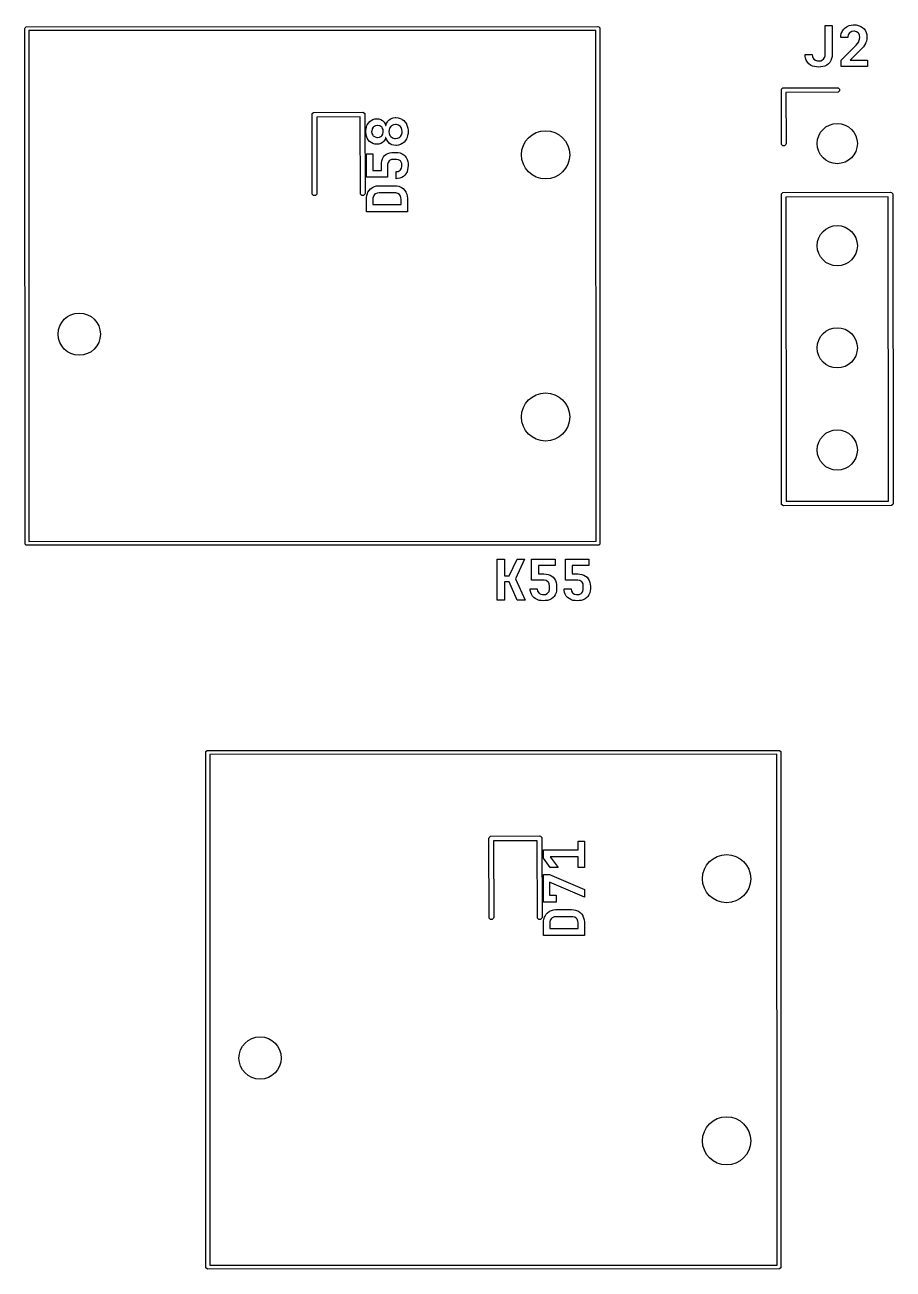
# Model space of a CAD drawing. Extents: x 0.7 to 11, y -6.1 to -1.6.
# Drawn here: x 10.075 to 10.925, y -5.065 to -3.847 of the extents above; entities that cross this region are included whole.
import ezdxf

# ---------------------------------------------------------------- set-up
doc = ezdxf.new("R2010")
doc.units = 0
doc.header["$MEASUREMENT"] = 0
doc.layers.add('BLACK', color=7, linetype='CONTINUOUS')

msp = doc.modelspace()

# ---------------------------------------------------------------- linework, layer by layer
at = {"layer": 'BLACK', "linetype": 'CONTINUOUS'}
for p, q in [((10.075, -3.8496), (10.076, -3.8486)), ((10.076, -3.8486), (10.6358, -3.8484)), ((10.6358, -3.8484), (10.6366, -3.8486)), ((10.6366, -3.8486), (10.6376, -3.8496)), ((10.8582, -3.8757), (10.8582, -3.8474)), ((10.8582, -3.8474), (10.8651, -3.8474)), ((10.8651, -3.8474), (10.8651, -3.8757)), ((10.8778, -3.8497), (10.8794, -3.8486)), ((10.8794, -3.8486), (10.8798, -3.8484)), ((10.8798, -3.8484), (10.8817, -3.8475)), ((10.8817, -3.8475), (10.8836, -3.8471)), ((10.8836, -3.8471), (10.8856, -3.8468)), ((10.8856, -3.8468), (10.8866, -3.8468)), ((10.8866, -3.8468), (10.8887, -3.8469)), ((10.8887, -3.8469), (10.8906, -3.8473)), ((10.8906, -3.8473), (10.8925, -3.8479)), ((10.8925, -3.8479), (10.8932, -3.8483)), ((10.8932, -3.8483), (10.8949, -3.8493)), ((10.8949, -3.8493), (10.8964, -3.8508)), ((10.0748, -3.8504), (10.075, -3.8496)), ((10.075, -4.3551), (10.0748, -3.8504)), ((10.6339, -3.8522), (10.0786, -3.8524)), ((10.0786, -3.8524), (10.0787, -4.3525)), ((10.634, -4.3524), (10.6339, -3.8522)), ((10.6376, -3.8496), (10.6378, -4.3543)), ((10.8735, -3.8593), (10.8737, -3.8573)), ((10.8804, -3.8593), (10.8735, -3.8593)), ((10.8737, -3.8573), (10.8741, -3.8554)), ((10.8741, -3.8554), (10.8748, -3.8535)), ((10.8748, -3.8535), (10.8752, -3.8527)), ((10.8752, -3.8527), (10.8764, -3.8511)), ((10.8764, -3.8511), (10.8778, -3.8497)), ((10.8805, -3.8584), (10.8804, -3.8593)), ((10.8809, -3.8565), (10.8805, -3.8584)), ((10.8821, -3.8547), (10.8809, -3.8565)), ((10.8826, -3.8542), (10.8821, -3.8547)), ((10.8844, -3.8533), (10.8826, -3.8542)), ((10.8864, -3.853), (10.8844, -3.8533)), ((10.8871, -3.853), (10.8864, -3.853)), ((10.889, -3.8535), (10.8871, -3.853)), ((10.8906, -3.8547), (10.889, -3.8535)), ((10.8911, -3.8552), (10.8906, -3.8547)), ((10.8919, -3.857), (10.8911, -3.8552)), ((10.8913, -3.8628), (10.892, -3.8609)), ((10.8922, -3.859), (10.8919, -3.857)), ((10.892, -3.8609), (10.8922, -3.859)), ((10.8964, -3.8508), (10.8977, -3.8525)), ((10.8977, -3.8525), (10.8985, -3.8542)), ((10.8985, -3.8542), (10.899, -3.8562)), ((10.8991, -3.8608), (10.8986, -3.8627)), ((10.899, -3.8562), (10.8992, -3.8583)), ((10.8992, -3.8587), (10.8991, -3.8608)), ((10.8992, -3.8583), (10.8992, -3.8587)), ((10.8741, -3.8814), (10.8886, -3.8666)), ((10.8929, -3.8713), (10.8828, -3.8814)), ((10.8886, -3.8666), (10.89, -3.865)), ((10.89, -3.865), (10.8911, -3.8634)), ((10.8911, -3.8634), (10.8913, -3.8628)), ((10.8943, -3.8699), (10.8929, -3.8713)), ((10.8957, -3.8682), (10.8943, -3.8699)), ((10.8968, -3.8666), (10.8957, -3.8682)), ((10.8978, -3.8649), (10.8968, -3.8666)), ((10.8979, -3.8647), (10.8978, -3.8649)), ((10.8986, -3.8627), (10.8979, -3.8647)), ((10.8388, -3.8774), (10.8387, -3.8757)), ((10.8387, -3.8757), (10.8456, -3.8757)), ((10.8391, -3.8793), (10.8388, -3.8774)), ((10.8398, -3.8814), (10.8391, -3.8793)), ((10.8409, -3.8832), (10.8398, -3.8814)), ((10.8423, -3.8848), (10.8409, -3.8832)), ((10.8439, -3.8861), (10.8423, -3.8848)), ((10.8456, -3.8757), (10.8458, -3.8776)), ((10.8458, -3.8776), (10.8466, -3.8795)), ((10.8466, -3.8795), (10.8473, -3.8804)), ((10.8473, -3.8804), (10.8489, -3.8815)), ((10.8489, -3.8815), (10.8509, -3.8821)), ((10.8509, -3.8821), (10.8519, -3.8821)), ((10.8519, -3.8821), (10.854, -3.8819)), ((10.854, -3.8819), (10.8558, -3.8811)), ((10.8558, -3.8811), (10.8565, -3.8804)), ((10.8565, -3.8804), (10.8576, -3.8789)), ((10.8576, -3.8789), (10.8582, -3.877)), ((10.8582, -3.877), (10.8582, -3.8757)), ((10.8616, -3.8848), (10.8599, -3.8861)), ((10.8628, -3.8835), (10.8616, -3.8848)), ((10.8639, -3.8817), (10.8628, -3.8835)), ((10.8646, -3.8797), (10.8639, -3.8817)), ((10.865, -3.8778), (10.8646, -3.8797)), ((10.8651, -3.8757), (10.865, -3.8778)), ((10.8741, -3.8876), (10.8741, -3.8814)), ((10.8828, -3.8814), (10.8997, -3.8814)), ((10.8997, -3.8814), (10.8997, -3.8876)), ((10.8459, -3.8871), (10.8439, -3.8861)), ((10.8477, -3.8877), (10.8459, -3.8871)), ((10.8497, -3.888), (10.8477, -3.8877)), ((10.8519, -3.8881), (10.8497, -3.888)), ((10.8541, -3.888), (10.8519, -3.8881)), ((10.8561, -3.8877), (10.8541, -3.888)), ((10.858, -3.8871), (10.8561, -3.8877)), ((10.8599, -3.8861), (10.858, -3.8871)), ((10.8997, -3.8876), (10.8741, -3.8876)), ((10.8154, -3.9106), (10.8155, -3.9097)), ((10.8155, -3.9097), (10.8168, -3.9084)), ((10.8168, -3.9084), (10.8701, -3.9083)), ((10.8701, -3.9083), (10.871, -3.9084)), ((10.871, -3.9084), (10.8723, -3.9097)), ((10.8723, -3.9097), (10.8723, -3.9115)), ((10.8155, -3.9639), (10.8154, -3.9106)), ((10.871, -3.9128), (10.8199, -3.913)), ((10.8199, -3.913), (10.8201, -3.963)), ((10.8723, -3.9115), (10.871, -3.9128)), ((10.3559, -3.9346), (10.3561, -3.9337)), ((10.3561, -3.9337), (10.3574, -3.9325)), ((10.3574, -3.9325), (10.4055, -3.9323)), ((10.4055, -3.9323), (10.4064, -3.9325)), ((10.4064, -3.9325), (10.4077, -3.9337)), ((10.4077, -3.9337), (10.4079, -4.0118)), ((10.3561, -4.0127), (10.3559, -3.9346)), ((10.4032, -3.9368), (10.3605, -3.937)), ((10.3605, -3.937), (10.3606, -4.0118)), ((10.4033, -4.0127), (10.4032, -3.9368)), ((10.4091, -3.9471), (10.4097, -3.9452)), ((10.4097, -3.9452), (10.41, -3.9447)), ((10.41, -3.9447), (10.4111, -3.9429)), ((10.4111, -3.9429), (10.4124, -3.9414)), ((10.4124, -3.9414), (10.4138, -3.9403)), ((10.4138, -3.9403), (10.4156, -3.9394)), ((10.4156, -3.9394), (10.4175, -3.9388)), ((10.4162, -3.9467), (10.4159, -3.947)), ((10.418, -3.9457), (10.4162, -3.9467)), ((10.4175, -3.9388), (10.4194, -3.9387)), ((10.42, -3.9454), (10.418, -3.9457)), ((10.4194, -3.9387), (10.4214, -3.9389)), ((10.4205, -3.9454), (10.42, -3.9454)), ((10.4224, -3.9458), (10.4205, -3.9454)), ((10.4214, -3.9389), (10.4233, -3.9395)), ((10.4241, -3.947), (10.4224, -3.9458)), ((10.4233, -3.9395), (10.425, -3.9405)), ((10.425, -3.9405), (10.4265, -3.9419)), ((10.4265, -3.9419), (10.4275, -3.9437)), ((10.4275, -3.9437), (10.428, -3.9453)), ((10.428, -3.9453), (10.4281, -3.9453)), ((10.4281, -3.9453), (10.4287, -3.9434)), ((10.4287, -3.9434), (10.4297, -3.9417)), ((10.4297, -3.9417), (10.43, -3.9412)), ((10.43, -3.9412), (10.4315, -3.9398)), ((10.4315, -3.9398), (10.4331, -3.9388)), ((10.433, -3.9462), (10.4319, -3.9478)), ((10.4338, -3.9455), (10.433, -3.9462)), ((10.4331, -3.9388), (10.4335, -3.9386)), ((10.4335, -3.9386), (10.4354, -3.9379)), ((10.4357, -3.9446), (10.4338, -3.9455)), ((10.4354, -3.9379), (10.4374, -3.9376)), ((10.4377, -3.9443), (10.4357, -3.9446)), ((10.4374, -3.9376), (10.438, -3.9376)), ((10.4387, -3.9444), (10.4377, -3.9443)), ((10.438, -3.9376), (10.4401, -3.9378)), ((10.4407, -3.945), (10.4387, -3.9444)), ((10.4401, -3.9378), (10.4421, -3.9383)), ((10.4424, -3.9462), (10.4407, -3.945)), ((10.4421, -3.9383), (10.4439, -3.9391)), ((10.4432, -3.9474), (10.4424, -3.9462)), ((10.4439, -3.9391), (10.4442, -3.9393)), ((10.4442, -3.9393), (10.4458, -3.9405)), ((10.4458, -3.9405), (10.4472, -3.942)), ((10.4472, -3.942), (10.4483, -3.9437)), ((10.4483, -3.9437), (10.4485, -3.9441)), ((10.4485, -3.9441), (10.4492, -3.9459)), ((10.4492, -3.9459), (10.4497, -3.9478)), ((10.4086, -3.9512), (10.4087, -3.9492)), ((10.4086, -3.9519), (10.4086, -3.9512)), ((10.4086, -3.9512), (10.4086, -3.9512)), ((10.4088, -3.9538), (10.4086, -3.9519)), ((10.4087, -3.9492), (10.4091, -3.9471)), ((10.4093, -3.9558), (10.4088, -3.9538)), ((10.41, -3.9577), (10.4093, -3.9558)), ((10.4109, -3.9593), (10.41, -3.9577)), ((10.4144, -3.9507), (10.4143, -3.9512)), ((10.4143, -3.9512), (10.4146, -3.9531)), ((10.4148, -3.9487), (10.4144, -3.9507)), ((10.4146, -3.9531), (10.4156, -3.9549)), ((10.4159, -3.947), (10.4148, -3.9487)), ((10.4156, -3.9549), (10.4159, -3.9554)), ((10.4159, -3.9554), (10.4176, -3.9565)), ((10.4176, -3.9565), (10.4195, -3.9569)), ((10.4195, -3.9569), (10.42, -3.957)), ((10.42, -3.957), (10.422, -3.9567)), ((10.422, -3.9567), (10.4238, -3.9557)), ((10.4238, -3.9557), (10.4241, -3.9554)), ((10.4246, -3.9475), (10.4241, -3.947)), ((10.4241, -3.9554), (10.4252, -3.9537)), ((10.4254, -3.9493), (10.4246, -3.9475)), ((10.4252, -3.9537), (10.4257, -3.9517)), ((10.4257, -3.9512), (10.4254, -3.9493)), ((10.4257, -3.9517), (10.4257, -3.9512)), ((10.4257, -3.9512), (10.4257, -3.9512)), ((10.428, -3.9571), (10.4274, -3.959)), ((10.4281, -3.9571), (10.428, -3.9571)), ((10.4283, -3.9577), (10.4281, -3.9571)), ((10.429, -3.9595), (10.4283, -3.9577)), ((10.4313, -3.9497), (10.4312, -3.9512)), ((10.4312, -3.9512), (10.4314, -3.9532)), ((10.4319, -3.9478), (10.4313, -3.9497)), ((10.4314, -3.9532), (10.4322, -3.955)), ((10.4322, -3.955), (10.433, -3.9562)), ((10.433, -3.9562), (10.4347, -3.9574)), ((10.4347, -3.9574), (10.4365, -3.958)), ((10.4365, -3.958), (10.4377, -3.9581)), ((10.4377, -3.9581), (10.4397, -3.9578)), ((10.4397, -3.9578), (10.4415, -3.9569)), ((10.4415, -3.9569), (10.4424, -3.9562)), ((10.4424, -3.9562), (10.4434, -3.9546)), ((10.4439, -3.9492), (10.4432, -3.9474)), ((10.4434, -3.9546), (10.444, -3.9526)), ((10.4441, -3.9512), (10.4439, -3.9492)), ((10.444, -3.9526), (10.4441, -3.9512)), ((10.4485, -3.9583), (10.4474, -3.9601)), ((10.449, -3.9571), (10.4485, -3.9583)), ((10.4495, -3.9552), (10.449, -3.9571)), ((10.4499, -3.9532), (10.4495, -3.9552)), ((10.4497, -3.9478), (10.4499, -3.95)), ((10.4499, -3.95), (10.45, -3.9512)), ((10.45, -3.9512), (10.4499, -3.9532)), ((10.4122, -3.9609), (10.4109, -3.9593)), ((10.4138, -3.9621), (10.4122, -3.9609)), ((10.4155, -3.963), (10.4138, -3.9621)), ((10.4175, -3.9635), (10.4155, -3.963)), ((10.4194, -3.9637), (10.4175, -3.9635)), ((10.4214, -3.9635), (10.4194, -3.9637)), ((10.4233, -3.9629), (10.4214, -3.9635)), ((10.425, -3.9619), (10.4233, -3.9629)), ((10.4262, -3.9608), (10.425, -3.9619)), ((10.4274, -3.959), (10.4262, -3.9608)), ((10.43, -3.9611), (10.429, -3.9595)), ((10.4303, -3.9614), (10.43, -3.9611)), ((10.4318, -3.9628), (10.4303, -3.9614)), ((10.4335, -3.9638), (10.4318, -3.9628)), ((10.4341, -3.9641), (10.4335, -3.9638)), ((10.4361, -3.9646), (10.4341, -3.9641)), ((10.438, -3.9648), (10.4361, -3.9646)), ((10.4385, -3.9648), (10.438, -3.9648)), ((10.4406, -3.9646), (10.4385, -3.9648)), ((10.4425, -3.964), (10.4406, -3.9646)), ((10.4442, -3.9631), (10.4425, -3.964)), ((10.4446, -3.9629), (10.4442, -3.9631)), ((10.4461, -3.9616), (10.4446, -3.9629)), ((10.4474, -3.9601), (10.4461, -3.9616)), ((10.8168, -3.9652), (10.8155, -3.9639)), ((10.8186, -3.9652), (10.8168, -3.9652)), ((10.8199, -3.9639), (10.8186, -3.9652)), ((10.8201, -3.963), (10.8199, -3.9639)), ((10.4092, -3.996), (10.4092, -3.973)), ((10.4092, -3.973), (10.4154, -3.973)), ((10.4154, -3.973), (10.4154, -3.9895)), ((10.4238, -3.984), (10.4239, -3.9819)), ((10.4239, -3.9819), (10.4242, -3.9799)), ((10.4242, -3.9799), (10.4249, -3.9779)), ((10.4249, -3.9779), (10.4258, -3.9761)), ((10.4258, -3.9761), (10.4269, -3.9748)), ((10.4269, -3.9748), (10.4283, -3.9736)), ((10.4283, -3.9736), (10.4301, -3.9726)), ((10.4303, -3.9817), (10.4299, -3.9836)), ((10.4301, -3.9726), (10.432, -3.972)), ((10.4314, -3.98), (10.4303, -3.9817)), ((10.4318, -3.9797), (10.4314, -3.98)), ((10.4336, -3.9787), (10.4318, -3.9797)), ((10.432, -3.972), (10.4342, -3.9716)), ((10.4356, -3.9785), (10.4336, -3.9787)), ((10.4342, -3.9716), (10.4356, -3.9716)), ((10.4356, -3.9716), (10.4382, -3.9716)), ((10.4382, -3.9785), (10.4356, -3.9785)), ((10.4382, -3.9716), (10.4402, -3.9717)), ((10.4387, -3.9785), (10.4382, -3.9785)), ((10.4407, -3.9789), (10.4387, -3.9785)), ((10.4402, -3.9717), (10.4423, -3.9721)), ((10.4424, -3.98), (10.4407, -3.9789)), ((10.4423, -3.9721), (10.4441, -3.9729)), ((10.4429, -3.9807), (10.4424, -3.98)), ((10.4437, -3.9825), (10.4429, -3.9807)), ((10.4439, -3.9844), (10.4437, -3.9825)), ((10.4441, -3.9729), (10.4458, -3.974)), ((10.4458, -3.974), (10.4468, -3.975)), ((10.4468, -3.975), (10.448, -3.9766)), ((10.448, -3.9766), (10.449, -3.9785)), ((10.449, -3.9785), (10.4496, -3.9806)), ((10.4496, -3.9806), (10.4499, -3.9826)), ((10.4499, -3.9826), (10.45, -3.9844)), ((10.4154, -3.9895), (10.4238, -3.9894)), ((10.4238, -3.9894), (10.4238, -3.984)), ((10.4299, -3.9836), (10.4299, -3.9843)), ((10.4299, -3.9843), (10.4299, -3.996)), ((10.4384, -3.9905), (10.4404, -3.9902)), ((10.4384, -3.9974), (10.4384, -3.9905)), ((10.4404, -3.9902), (10.4422, -3.9891)), ((10.4422, -3.9891), (10.4424, -3.9888)), ((10.4424, -3.9888), (10.4435, -3.9872)), ((10.4435, -3.9872), (10.4439, -3.9853)), ((10.4454, -3.9952), (10.4437, -3.9963)), ((10.4439, -3.9853), (10.4439, -3.9844)), ((10.4469, -3.9939), (10.4454, -3.9952)), ((10.4479, -3.9925), (10.4469, -3.9939)), ((10.4489, -3.9906), (10.4479, -3.9925)), ((10.4495, -3.9885), (10.4489, -3.9906)), ((10.4498, -3.9866), (10.4495, -3.9885)), ((10.45, -3.9844), (10.4498, -3.9866)), ((10.4299, -3.996), (10.4092, -3.996)), ((10.4118, -4.0089), (10.4132, -4.0074)), ((10.4132, -4.0074), (10.4148, -4.0062)), ((10.4148, -4.0062), (10.4151, -4.006)), ((10.4151, -4.006), (10.417, -4.0051)), ((10.417, -4.0051), (10.419, -4.0045)), ((10.419, -4.0045), (10.421, -4.0043)), ((10.421, -4.0043), (10.4217, -4.0043)), ((10.4217, -4.0043), (10.4368, -4.0043)), ((10.4368, -4.0043), (10.4389, -4.0044)), ((10.4397, -3.9973), (10.4384, -3.9974)), ((10.4389, -4.0044), (10.4408, -4.0048)), ((10.4418, -3.997), (10.4397, -3.9973)), ((10.4408, -4.0048), (10.4427, -4.0056)), ((10.4437, -3.9963), (10.4418, -3.997)), ((10.4427, -4.0056), (10.4434, -4.006)), ((10.4434, -4.006), (10.4451, -4.0071)), ((10.4451, -4.0071), (10.4465, -4.0086)), ((10.3574, -4.014), (10.3561, -4.0127)), ((10.3592, -4.014), (10.3574, -4.014)), ((10.3605, -4.0127), (10.3592, -4.014)), ((10.3606, -4.0118), (10.3605, -4.0127)), ((10.4046, -4.014), (10.4033, -4.0127)), ((10.4064, -4.014), (10.4046, -4.014)), ((10.4077, -4.0127), (10.4064, -4.014)), ((10.4079, -4.0118), (10.4077, -4.0127)), ((10.4092, -4.0177), (10.4093, -4.0157)), ((10.4092, -4.0297), (10.4092, -4.0177)), ((10.4093, -4.0157), (10.4096, -4.0137)), ((10.4096, -4.0137), (10.4102, -4.0118)), ((10.4102, -4.0118), (10.4107, -4.0106)), ((10.4107, -4.0106), (10.4118, -4.0089)), ((10.416, -4.0146), (10.4154, -4.0165)), ((10.4154, -4.0165), (10.4154, -4.0177)), ((10.4154, -4.0177), (10.4154, -4.0228)), ((10.4171, -4.013), (10.416, -4.0146)), ((10.4179, -4.0123), (10.4171, -4.013)), ((10.4197, -4.0114), (10.4179, -4.0123)), ((10.4217, -4.0112), (10.4197, -4.0114)), ((10.4368, -4.0112), (10.4217, -4.0112)), ((10.4379, -4.0113), (10.4368, -4.0112)), ((10.4399, -4.0118), (10.4379, -4.0113)), ((10.4415, -4.013), (10.4399, -4.0118)), ((10.4422, -4.0138), (10.4415, -4.013)), ((10.443, -4.0157), (10.4422, -4.0138)), ((10.4432, -4.0177), (10.443, -4.0157)), ((10.4432, -4.0228), (10.4432, -4.0177)), ((10.4465, -4.0086), (10.4476, -4.0103)), ((10.4476, -4.0103), (10.4478, -4.0106)), ((10.4478, -4.0106), (10.4486, -4.0124)), ((10.4486, -4.0124), (10.4491, -4.0144)), ((10.4491, -4.0144), (10.4494, -4.0165)), ((10.4494, -4.0165), (10.4494, -4.0177)), ((10.4494, -4.0177), (10.4494, -4.0297)), ((10.8154, -4.013), (10.8155, -4.0121)), ((10.8155, -4.3163), (10.8154, -4.013)), ((10.8155, -4.0121), (10.8168, -4.0108)), ((10.8168, -4.0108), (10.9224, -4.0106)), ((10.9201, -4.0152), (10.8199, -4.0154)), ((10.8199, -4.0154), (10.8201, -4.3132)), ((10.9203, -4.313), (10.9201, -4.0152)), ((10.9224, -4.0106), (10.9233, -4.0108)), ((10.9233, -4.0108), (10.9246, -4.0121)), ((10.9246, -4.0121), (10.9248, -4.3154)), ((10.4494, -4.0297), (10.4092, -4.0297)), ((10.4154, -4.0228), (10.4432, -4.0228)), ((10.8168, -4.3175), (10.8155, -4.3163)), ((10.8177, -4.3177), (10.8168, -4.3175)), ((10.9233, -4.3175), (10.8177, -4.3177)), ((10.8201, -4.3132), (10.9203, -4.313)), ((10.9246, -4.3163), (10.9233, -4.3175)), ((10.9248, -4.3154), (10.9246, -4.3163)), ((10.076, -4.3561), (10.075, -4.3551)), ((10.0768, -4.3563), (10.076, -4.3561)), ((10.6366, -4.3561), (10.0768, -4.3563)), ((10.0787, -4.3525), (10.634, -4.3524)), ((10.6376, -4.3551), (10.6366, -4.3561)), ((10.6378, -4.3543), (10.6376, -4.3551)), ((10.5373, -4.41), (10.5373, -4.3698)), ((10.5373, -4.3698), (10.5442, -4.3698)), ((10.5442, -4.3698), (10.5442, -4.3862)), ((10.5489, -4.3862), (10.5566, -4.3698)), ((10.564, -4.3698), (10.555, -4.389)), ((10.5566, -4.3698), (10.564, -4.3698)), ((10.5709, -4.3905), (10.5709, -4.3698)), ((10.5709, -4.3698), (10.5939, -4.3698)), ((10.5939, -4.3698), (10.5939, -4.376)), ((10.604, -4.3905), (10.604, -4.3698)), ((10.604, -4.3698), (10.6269, -4.3698)), ((10.6269, -4.3698), (10.6269, -4.376)), ((10.5939, -4.376), (10.5775, -4.376)), ((10.5775, -4.376), (10.5775, -4.3844)), ((10.5775, -4.3844), (10.5829, -4.3844)), ((10.5829, -4.3844), (10.5851, -4.3845)), ((10.5851, -4.3845), (10.587, -4.3849)), ((10.587, -4.3849), (10.589, -4.3855)), ((10.6269, -4.376), (10.6105, -4.376)), ((10.6105, -4.376), (10.6105, -4.3844)), ((10.6105, -4.3844), (10.616, -4.3844)), ((10.616, -4.3844), (10.6181, -4.3845)), ((10.6181, -4.3845), (10.62, -4.3849)), ((10.62, -4.3849), (10.6221, -4.3855)), ((10.5442, -4.3862), (10.5489, -4.3862)), ((10.5489, -4.3922), (10.5442, -4.3922)), ((10.5442, -4.3922), (10.5442, -4.41)), ((10.5568, -4.41), (10.5489, -4.3922)), ((10.555, -4.389), (10.5645, -4.41)), ((10.5826, -4.3905), (10.5709, -4.3905)), ((10.5833, -4.3905), (10.5826, -4.3905)), ((10.5852, -4.3909), (10.5833, -4.3905)), ((10.5869, -4.392), (10.5852, -4.3909)), ((10.5873, -4.3924), (10.5869, -4.392)), ((10.5882, -4.3942), (10.5873, -4.3924)), ((10.5885, -4.3962), (10.5882, -4.3942)), ((10.5885, -4.3989), (10.5885, -4.3962)), ((10.589, -4.3855), (10.5908, -4.3865)), ((10.5908, -4.3865), (10.5921, -4.3875)), ((10.5921, -4.3875), (10.5934, -4.389)), ((10.5934, -4.389), (10.5943, -4.3907)), ((10.5943, -4.3907), (10.595, -4.3926)), ((10.595, -4.3926), (10.5953, -4.3948)), ((10.5953, -4.3948), (10.5954, -4.3962)), ((10.5954, -4.3962), (10.5954, -4.3989)), ((10.6156, -4.3905), (10.604, -4.3905)), ((10.6163, -4.3905), (10.6156, -4.3905)), ((10.6182, -4.3909), (10.6163, -4.3905)), ((10.62, -4.392), (10.6182, -4.3909)), ((10.6203, -4.3924), (10.62, -4.392)), ((10.6212, -4.3942), (10.6203, -4.3924)), ((10.6215, -4.3962), (10.6212, -4.3942)), ((10.6215, -4.3989), (10.6215, -4.3962)), ((10.6221, -4.3855), (10.6238, -4.3865)), ((10.6238, -4.3865), (10.6252, -4.3875)), ((10.6252, -4.3875), (10.6264, -4.389)), ((10.6264, -4.389), (10.6274, -4.3907)), ((10.6274, -4.3907), (10.628, -4.3926)), ((10.628, -4.3926), (10.6283, -4.3948)), ((10.6283, -4.3948), (10.6284, -4.3962)), ((10.6284, -4.3962), (10.6284, -4.3989)), ((10.5696, -4.4003), (10.5696, -4.399)), ((10.5696, -4.399), (10.5764, -4.399)), ((10.57, -4.4024), (10.5696, -4.4003)), ((10.5707, -4.4043), (10.57, -4.4024)), ((10.5717, -4.406), (10.5707, -4.4043)), ((10.5731, -4.4075), (10.5717, -4.406)), ((10.5745, -4.4085), (10.5731, -4.4075)), ((10.5763, -4.4095), (10.5745, -4.4085)), ((10.5784, -4.4102), (10.5763, -4.4095)), ((10.5764, -4.399), (10.5768, -4.4011)), ((10.5768, -4.4011), (10.5778, -4.4028)), ((10.5778, -4.4028), (10.5781, -4.4031)), ((10.5781, -4.4031), (10.5798, -4.4041)), ((10.5798, -4.4041), (10.5817, -4.4045)), ((10.5817, -4.4045), (10.5825, -4.4046)), ((10.5825, -4.4046), (10.5844, -4.4044)), ((10.5844, -4.4044), (10.5862, -4.4036)), ((10.5862, -4.4036), (10.5869, -4.403)), ((10.5884, -4.4096), (10.5863, -4.4102)), ((10.5869, -4.403), (10.588, -4.4014)), ((10.588, -4.4014), (10.5884, -4.3993)), ((10.5884, -4.3993), (10.5885, -4.3989)), ((10.5903, -4.4087), (10.5884, -4.4096)), ((10.5919, -4.4074), (10.5903, -4.4087)), ((10.5929, -4.4064), (10.5919, -4.4074)), ((10.594, -4.4048), (10.5929, -4.4064)), ((10.5948, -4.4029), (10.594, -4.4048)), ((10.5952, -4.4008), (10.5948, -4.4029)), ((10.5954, -4.3989), (10.5952, -4.4008)), ((10.6026, -4.4003), (10.6026, -4.399)), ((10.6026, -4.399), (10.6095, -4.399)), ((10.603, -4.4024), (10.6026, -4.4003)), ((10.6037, -4.4043), (10.603, -4.4024)), ((10.6047, -4.406), (10.6037, -4.4043)), ((10.6061, -4.4075), (10.6047, -4.406)), ((10.6075, -4.4085), (10.6061, -4.4075)), ((10.6094, -4.4095), (10.6075, -4.4085)), ((10.6114, -4.4102), (10.6094, -4.4095)), ((10.6095, -4.399), (10.6098, -4.4011)), ((10.6098, -4.4011), (10.6108, -4.4028)), ((10.6108, -4.4028), (10.6111, -4.4031)), ((10.6111, -4.4031), (10.6128, -4.4041)), ((10.6128, -4.4041), (10.6147, -4.4045)), ((10.6147, -4.4045), (10.6156, -4.4046)), ((10.6156, -4.4046), (10.6175, -4.4044)), ((10.6175, -4.4044), (10.6193, -4.4036)), ((10.6193, -4.4036), (10.6199, -4.403)), ((10.6215, -4.4096), (10.6193, -4.4102)), ((10.6199, -4.403), (10.6211, -4.4014)), ((10.6211, -4.4014), (10.6215, -4.3993)), ((10.6215, -4.3993), (10.6215, -4.3989)), ((10.6233, -4.4087), (10.6215, -4.4096)), ((10.6249, -4.4074), (10.6233, -4.4087)), ((10.6259, -4.4064), (10.6249, -4.4074)), ((10.627, -4.4048), (10.6259, -4.4064)), ((10.6278, -4.4029), (10.627, -4.4048)), ((10.6283, -4.4008), (10.6278, -4.4029)), ((10.6284, -4.3989), (10.6283, -4.4008)), ((10.5442, -4.41), (10.5373, -4.41)), ((10.5645, -4.41), (10.5568, -4.41)), ((10.5804, -4.4105), (10.5784, -4.4102)), ((10.5825, -4.4106), (10.5804, -4.4105)), ((10.5843, -4.4105), (10.5825, -4.4106)), ((10.5863, -4.4102), (10.5843, -4.4105)), ((10.6134, -4.4105), (10.6114, -4.4102)), ((10.6155, -4.4106), (10.6134, -4.4105)), ((10.6173, -4.4105), (10.6155, -4.4106)), ((10.6193, -4.4102), (10.6173, -4.4105)), ((10.252, -4.5591), (10.2521, -4.5583)), ((10.2521, -5.0637), (10.252, -4.5591)), ((10.2521, -4.5583), (10.2532, -4.5572)), ((10.2532, -4.5572), (10.813, -4.5571)), ((10.811, -4.5609), (10.2558, -4.561)), ((10.2558, -4.561), (10.2559, -5.0612)), ((10.8112, -5.061), (10.811, -4.5609)), ((10.813, -4.5571), (10.8137, -4.5572)), ((10.8137, -4.5572), (10.8148, -4.5583)), ((10.8148, -4.5583), (10.815, -5.063)), ((10.5293, -4.6424), (10.5306, -4.6411)), ((10.5306, -4.6411), (10.5787, -4.6409)), ((10.5787, -4.6409), (10.5796, -4.6411)), ((10.5796, -4.6411), (10.5809, -4.6424)), ((10.5291, -4.6433), (10.5293, -4.6424)), ((10.5293, -4.7214), (10.5291, -4.6433)), ((10.5764, -4.6455), (10.5337, -4.6457)), ((10.5337, -4.6457), (10.5339, -4.7205)), ((10.5766, -4.7214), (10.5764, -4.6455)), ((10.5809, -4.6424), (10.5811, -4.7205)), ((10.6164, -4.6544), (10.6164, -4.646)), ((10.6164, -4.646), (10.6226, -4.646)), ((10.6226, -4.646), (10.6226, -4.6718)), ((10.5824, -4.6625), (10.5824, -4.6544)), ((10.5824, -4.6544), (10.6164, -4.6544)), ((10.5891, -4.6718), (10.5824, -4.6625)), ((10.6164, -4.6613), (10.5891, -4.6613)), ((10.5891, -4.6613), (10.5968, -4.6718)), ((10.6164, -4.6718), (10.6164, -4.6613)), ((10.5968, -4.6718), (10.5891, -4.6718)), ((10.6226, -4.6718), (10.6164, -4.6718)), ((10.5824, -4.7057), (10.5824, -4.6786)), ((10.5824, -4.6786), (10.5885, -4.6786)), ((10.5885, -4.6786), (10.6226, -4.6932)), ((10.6226, -4.7007), (10.5885, -4.686)), ((10.5885, -4.686), (10.5885, -4.6988)), ((10.5885, -4.6988), (10.595, -4.6988)), ((10.595, -4.6988), (10.595, -4.7057)), ((10.6226, -4.6932), (10.6226, -4.7007)), ((10.595, -4.7057), (10.5824, -4.7057)), ((10.5883, -4.7146), (10.5902, -4.7138)), ((10.5902, -4.7138), (10.5922, -4.7132)), ((10.5922, -4.7132), (10.5942, -4.713)), ((10.5942, -4.713), (10.595, -4.713)), ((10.595, -4.713), (10.61, -4.713)), ((10.61, -4.713), (10.6121, -4.7131)), ((10.6121, -4.7131), (10.614, -4.7135)), ((10.614, -4.7135), (10.6159, -4.7142)), ((10.6159, -4.7142), (10.6167, -4.7146)), ((10.5306, -4.7227), (10.5293, -4.7214)), ((10.5324, -4.7227), (10.5306, -4.7227)), ((10.5337, -4.7214), (10.5324, -4.7227)), ((10.5339, -4.7205), (10.5337, -4.7214)), ((10.5778, -4.7227), (10.5766, -4.7214)), ((10.5796, -4.7227), (10.5778, -4.7227)), ((10.5809, -4.7214), (10.5796, -4.7227)), ((10.5811, -4.7205), (10.5809, -4.7214)), ((10.5824, -4.7264), (10.5825, -4.7244)), ((10.5824, -4.7383), (10.5824, -4.7264)), ((10.5825, -4.7244), (10.5828, -4.7223)), ((10.5828, -4.7223), (10.5834, -4.7205)), ((10.5834, -4.7205), (10.584, -4.7193)), ((10.584, -4.7193), (10.5851, -4.7176)), ((10.5851, -4.7176), (10.5864, -4.7161)), ((10.5864, -4.7161), (10.588, -4.7148)), ((10.588, -4.7148), (10.5883, -4.7146)), ((10.5887, -4.7251), (10.5886, -4.7264)), ((10.5886, -4.7264), (10.5886, -4.7314)), ((10.5892, -4.7233), (10.5887, -4.7251)), ((10.5903, -4.7216), (10.5892, -4.7233)), ((10.5911, -4.7209), (10.5903, -4.7216)), ((10.5929, -4.7201), (10.5911, -4.7209)), ((10.595, -4.7199), (10.5929, -4.7201)), ((10.61, -4.7199), (10.595, -4.7199)), ((10.6111, -4.7199), (10.61, -4.7199)), ((10.6131, -4.7205), (10.6111, -4.7199)), ((10.6147, -4.7216), (10.6131, -4.7205)), ((10.6154, -4.7225), (10.6147, -4.7216)), ((10.6162, -4.7243), (10.6154, -4.7225)), ((10.6165, -4.7264), (10.6162, -4.7243)), ((10.6165, -4.7314), (10.6165, -4.7264)), ((10.6167, -4.7146), (10.6183, -4.7158)), ((10.6183, -4.7158), (10.6197, -4.7172)), ((10.6197, -4.7172), (10.6209, -4.7189)), ((10.6209, -4.7189), (10.6211, -4.7193)), ((10.6211, -4.7193), (10.6218, -4.7211)), ((10.6218, -4.7211), (10.6223, -4.723)), ((10.6223, -4.723), (10.6226, -4.7251)), ((10.6226, -4.7251), (10.6226, -4.7264)), ((10.6226, -4.7264), (10.6226, -4.7383)), ((10.6226, -4.7383), (10.5824, -4.7383)), ((10.5886, -4.7314), (10.6165, -4.7314)), ((10.2532, -5.0648), (10.2521, -5.0637)), ((10.2539, -5.065), (10.2532, -5.0648)), ((10.8137, -5.0648), (10.2539, -5.065)), ((10.2559, -5.0612), (10.8112, -5.061)), ((10.8148, -5.0637), (10.8137, -5.0648)), ((10.815, -5.063), (10.8148, -5.0637))]:
    msp.add_line(p, q, dxfattribs=at)
at = {"layer": 'BLACK'}
for centre, radius in [((10.8701, -3.963), 0.0197), ((10.5846, -3.974), 0.0236), ((10.8701, -4.063), 0.0197), ((10.128, -4.1496), 0.0207), ((10.8701, -4.163), 0.0197), ((10.5846, -4.2307), 0.0236), ((10.8701, -4.263), 0.0197), ((10.7618, -4.6827), 0.0236), ((10.3051, -4.8583), 0.0207), ((10.7618, -4.9394), 0.0236)]:
    msp.add_circle(centre, radius, dxfattribs=at)

doc.saveas('drawing.dxf')
